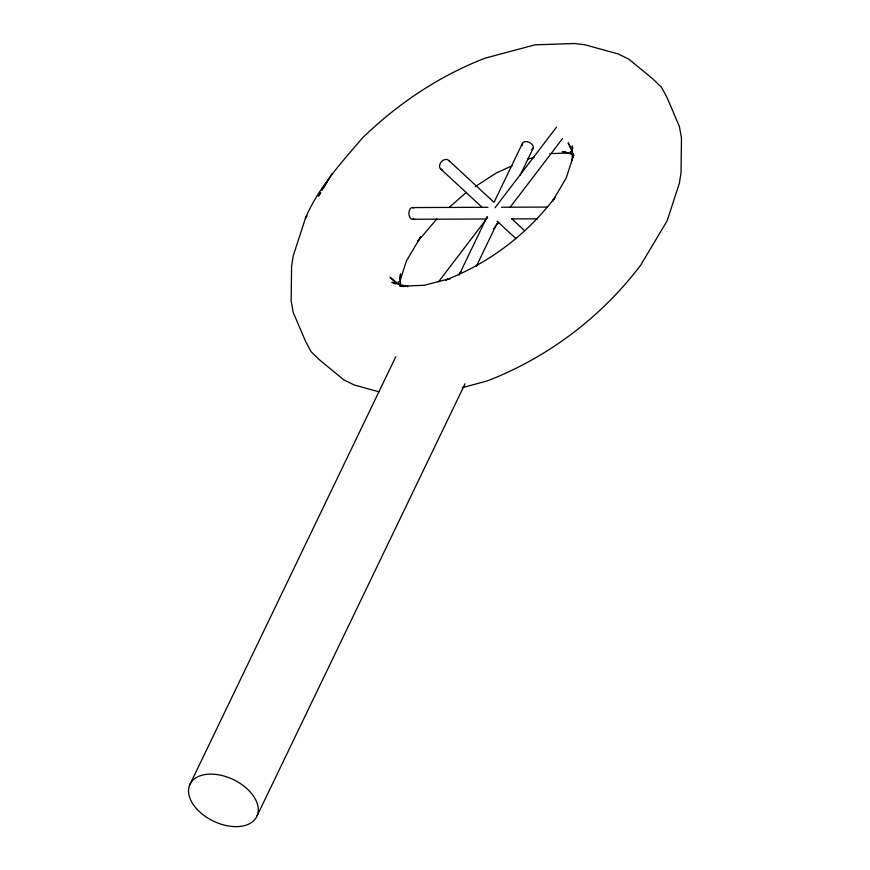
<?xml version="1.0" encoding="UTF-8"?>
<svg xmlns="http://www.w3.org/2000/svg" width="870" height="870" viewBox="0 0 870 870"><rect width="100%" height="100%" fill="white"/><g stroke="black" fill="none" stroke-linecap="round" stroke-linejoin="round"><path stroke-width="1.3" d="M400.374 285.393L400.515 273.876L399.7 279.031M572.166 160.004L572.34 145.921L572.797 148.476M573.33 157.383L573.743 154.806L566.185 178.067L552.515 201.209M399.721 281.608L406.442 260.935L420.786 236.629L417.524 241.675L436.87 218.946M189.671 785.023L395.796 356.711M459.034 275.083L487.222 216.51M494.269 201.873L522.457 143.3M476.227 266.546L496.781 223.829M520.271 175.022L533.19 148.183M257.161 815.723L465.058 383.746M306.816 215.945L305.446 218.25L293.223 255.856L291.58 266.166L291.156 300.944L293.212 312.428L305.446 341.116L311.188 351.784L319.91 360.202L343.965 379.962L354.481 385.051L378.885 391.804M318.409 196.294L320.464 192.825M321.824 190.519L328.653 178.959M306.838 215.923L305.446 218.25C318.279 187.67 341.355 162.668 362.692 137.732C397.971 103.552 439.241 75.897 485.145 58.149L534.974 44.859L574.341 43.5L584.749 44.707L618.146 53.94L628.651 59.029L652.707 78.789L661.439 87.207L667.181 97.875L679.405 126.574L681.471 138.047L681.036 172.825L679.394 183.146L667.17 220.741L640.711 265.089C601.529 316.941 548.078 357.363 487.472 380.842L462.242 387.715M319.377 194.913L320.769 192.575M323.553 187.909L331.916 173.902M552.483 201.361L555.093 197.316C527.111 234.356 488.929 263.229 445.647 279.999L450.29 278.563M438.523 281.837L487.678 217.391M495.052 207.723L556.506 127.161M459.371 273.811L461.013 271.668M493.79 228.701L498.706 222.252M510.168 207.212L562.607 138.471M449.442 207.169L466.331 192.433M475.172 186.691L496.172 173.043L512.191 165.735M527.655 159.101L534.136 157.416M450.149 278.541L424.212 285.306L399.874 286.154L403.778 286.611M549.753 153.642L570.046 152.935M412.075 207.56L487.939 207.288M501.49 207.245L547.556 207.082M412.956 219.262L486.025 219.012M511.788 218.914L537.551 218.827M566.239 152.087L562.335 151.63L573.395 154.697M407.823 286.687L391.848 282.272L395.35 283.968M572.601 152.772L570.263 151.641L573.341 154.175M399.276 284.827L390.021 277.225L394.871 281.902M448.996 160.656L493.725 202.068M511.614 218.631L524.534 230.593M440.383 168.66L482.121 207.31M497.031 221.121L515.921 238.608M571.318 148.607L568.132 142.68L572.83 153.718M398.221 281.597L399.787 285.273M522.478 145.323A5.894 3.665 25.7 0 1 529.221 142.354A5.894 3.665 25.7 0 1 531.766 149.542M442.384 169.846A5.894 4.437 -47.2 0 1 441.308 161.776A5.894 4.437 -47.2 0 1 449.583 161.679M413.87 218.892A5.894 3.61 89.4 0 1 408.9 213.291A5.894 3.61 89.4 0 1 413.935 208.006M193.314 804.587A37.084 23.033 25.7 0 0 253.725 820.714A37.084 23.033 25.7 0 0 223.198 775.822A37.084 23.033 25.7 0 0 193.314 804.587"/></g></svg>
